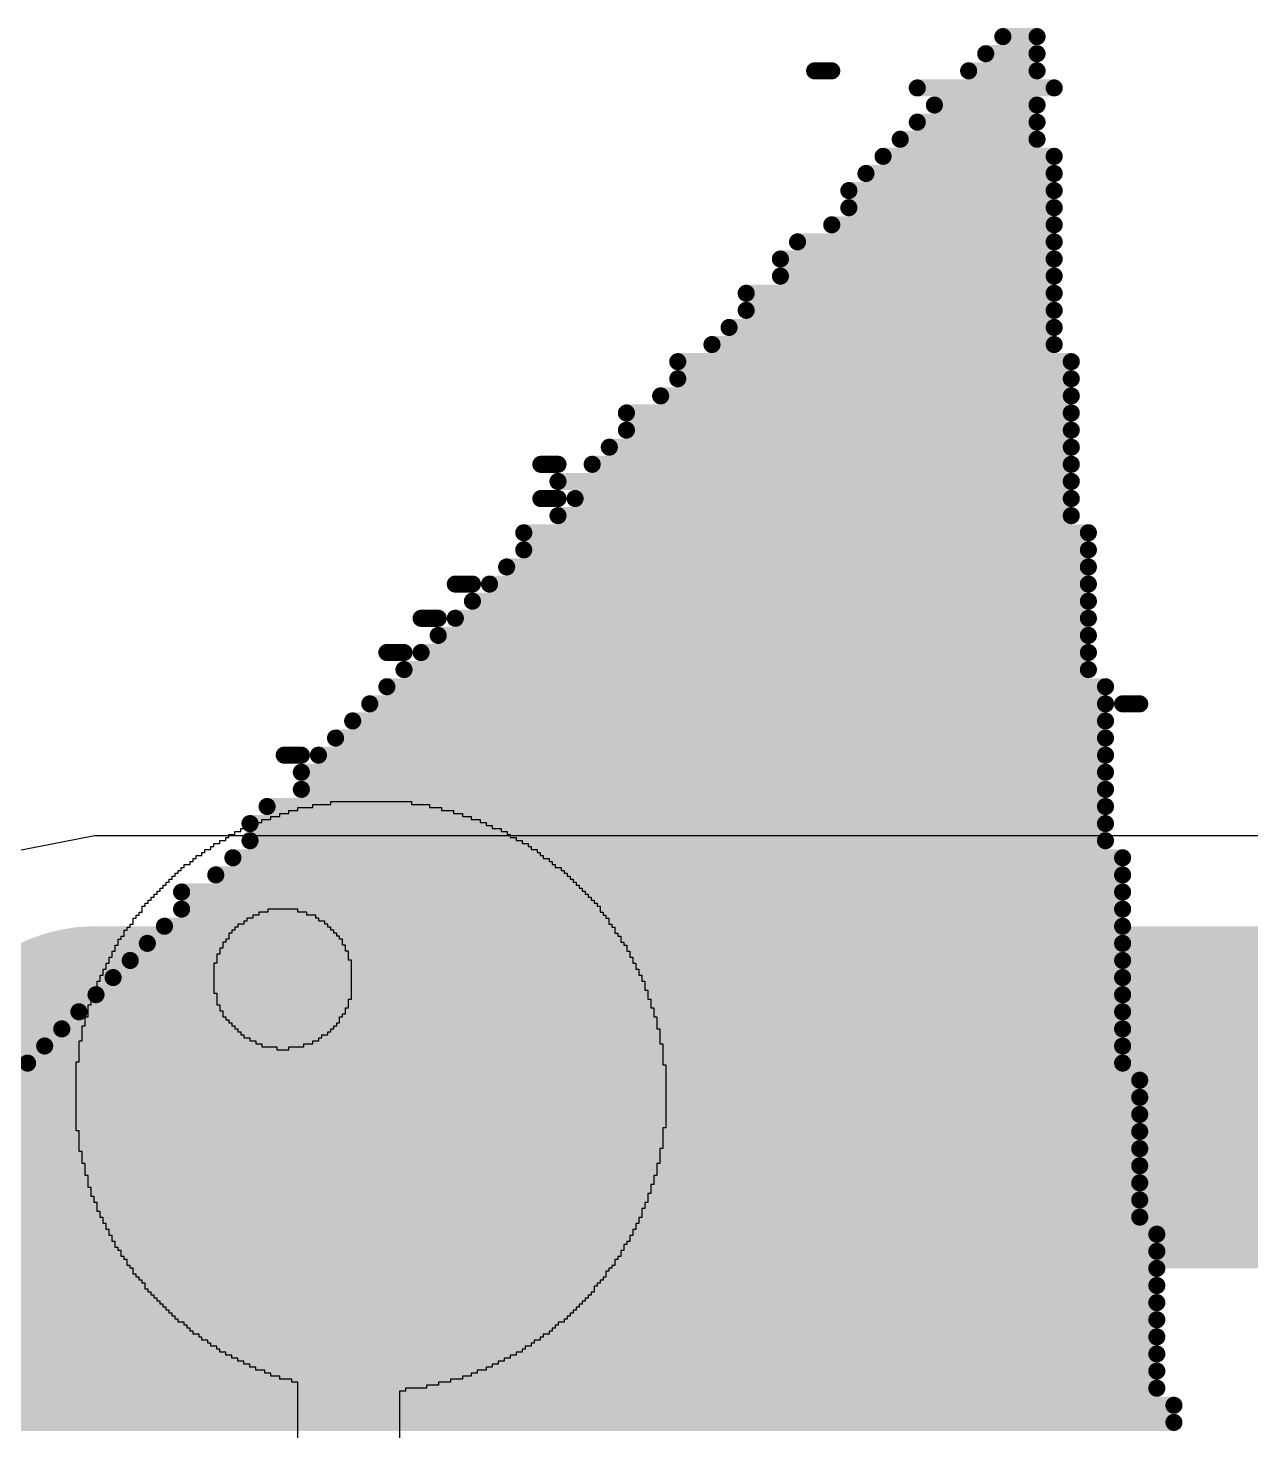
# Model space of a CAD drawing. Header units: inches. Extents: x -0.3 to 9.9, y -0.4 to 5.
# Drawn here: x 2.267 to 2.3385, y 1.5335 to 1.6155 of the extents above; entities that cross this region are included whole.
import ezdxf

# ---------------------------------------------------------------- set-up
doc = ezdxf.new("R2010")
doc.units = ezdxf.units.IN
doc.header["$MEASUREMENT"] = 0
for name, color, linetype in [('Bottom Layer', 5, 'Continuous'), ('Bottom Overlay', 54, 'Continuous'), ('Top Overlay', 2, 'Continuous')]:
    doc.layers.add(name, color=color, linetype=linetype)

msp = doc.modelspace()

# ---------------------------------------------------------------- linework, layer by layer
at = {"layer": 'Bottom Layer'}
for p, q in [((2.270911, 1.568294), (2.265058, 1.56713)), ((2.621, 1.568294), (2.270911, 1.568294))]:
    msp.add_line(p, q, dxfattribs=at)
at = {"layer": 'Bottom Layer', "const_width": 0.02}
for points in [[(1.799911, 1.082), (2.270911, 1.553)], [(2.270911, 1.553), (2.621, 1.553)]]:
    msp.add_lwpolyline(points, dxfattribs=at)
at = {"layer": 'Bottom Layer', "const_width": 0.01}
msp.add_lwpolyline([(2.265911, 1.553, 1), (2.275911, 1.553, 1)], format="xyb", close=True, dxfattribs=at)
msp.add_lwpolyline([(2.265911, 1.553, 1), (2.275911, 1.553, 1)], format="xyb", close=True, dxfattribs=at)
at = {"layer": 'Bottom Overlay', "const_width": 0.001}
for points in [[(2.324, 1.615), (2.326, 1.615)], [(2.323, 1.614), (2.326, 1.614)], [(2.313, 1.613), (2.314, 1.613)], [(2.322, 1.613), (2.326, 1.613)], [(2.319, 1.612), (2.327, 1.612)], [(2.32, 1.611), (2.326, 1.611)], [(2.319, 1.61), (2.326, 1.61)], [(2.318, 1.609), (2.326, 1.609)], [(2.317, 1.608), (2.327, 1.608)], [(2.316, 1.607), (2.327, 1.607)], [(2.315, 1.606), (2.327, 1.606)], [(2.315, 1.605), (2.327, 1.605)], [(2.314, 1.604), (2.327, 1.604)], [(2.312, 1.603), (2.327, 1.603)], [(2.311, 1.602), (2.327, 1.602)], [(2.311, 1.601), (2.327, 1.601)], [(2.309, 1.6), (2.327, 1.6)], [(2.309, 1.599), (2.327, 1.599)], [(2.308, 1.598), (2.327, 1.598)], [(2.307, 1.597), (2.327, 1.597)], [(2.305, 1.596), (2.328, 1.596)], [(2.305, 1.595), (2.328, 1.595)], [(2.304, 1.594), (2.328, 1.594)], [(2.302, 1.593), (2.328, 1.593)], [(2.302, 1.592), (2.328, 1.592)], [(2.301, 1.591), (2.328, 1.591)], [(2.297, 1.59), (2.298, 1.59)], [(2.3, 1.59), (2.328, 1.59)], [(2.298, 1.589), (2.328, 1.589)], [(2.297, 1.588), (2.298, 1.588)], [(2.299, 1.588), (2.328, 1.588)], [(2.298, 1.587), (2.328, 1.587)], [(2.296, 1.586), (2.329, 1.586)], [(2.296, 1.585), (2.329, 1.585)], [(2.295, 1.584), (2.329, 1.584)], [(2.292, 1.583), (2.293, 1.583)], [(2.294, 1.583), (2.329, 1.583)], [(2.293, 1.582), (2.329, 1.582)], [(2.29, 1.581), (2.291, 1.581)], [(2.292, 1.581), (2.329, 1.581)], [(2.291, 1.58), (2.329, 1.58)], [(2.288, 1.579), (2.289, 1.579)], [(2.29, 1.579), (2.329, 1.579)], [(2.289, 1.578), (2.329, 1.578)], [(2.288, 1.577), (2.33, 1.577)], [(2.287, 1.576), (2.33, 1.576)], [(2.331, 1.576), (2.332, 1.576)], [(2.286, 1.575), (2.33, 1.575)], [(2.285, 1.574), (2.33, 1.574)], [(2.282, 1.573), (2.283, 1.573)], [(2.284, 1.573), (2.33, 1.573)], [(2.283, 1.572), (2.33, 1.572)], [(2.283, 1.571), (2.33, 1.571)], [(2.281, 1.57), (2.33, 1.57)], [(2.28, 1.569), (2.33, 1.569)], [(2.28, 1.568), (2.33, 1.568)], [(2.279, 1.567), (2.331, 1.567)], [(2.278, 1.566), (2.331, 1.566)], [(2.276, 1.565), (2.331, 1.565)], [(2.276, 1.564), (2.331, 1.564)], [(2.275, 1.563), (2.331, 1.563)], [(2.274, 1.562), (2.331, 1.562)], [(2.273, 1.561), (2.331, 1.561)], [(2.272, 1.56), (2.331, 1.56)], [(2.271, 1.559), (2.331, 1.559)], [(2.27, 1.558), (2.331, 1.558)], [(2.269, 1.557), (2.331, 1.557)], [(2.268, 1.556), (2.331, 1.556)], [(2.267, 1.555), (2.331, 1.555)], [(2.265, 1.554), (2.332, 1.554)], [(2.266, 1.553), (2.332, 1.553)], [(2.264, 1.552), (2.332, 1.552)], [(2.264, 1.551), (2.332, 1.551)], [(2.263, 1.55), (2.332, 1.55)], [(2.262, 1.549), (2.332, 1.549)], [(2.261, 1.548), (2.332, 1.548)], [(2.26, 1.547), (2.332, 1.547)], [(2.259, 1.546), (2.332, 1.546)], [(2.258, 1.545), (2.333, 1.545)], [(2.257, 1.544), (2.333, 1.544)], [(2.256, 1.543), (2.333, 1.543)], [(2.255, 1.542), (2.333, 1.542)], [(2.253, 1.541), (2.333, 1.541)], [(2.251, 1.54), (2.333, 1.54)], [(2.252, 1.539), (2.333, 1.539)], [(2.251, 1.538), (2.333, 1.538)], [(2.251, 1.537), (2.333, 1.537)], [(2.25, 1.536), (2.333, 1.536)], [(2.248, 1.535), (2.334, 1.535)], [(2.247, 1.534), (2.334, 1.534)]]:
    msp.add_lwpolyline(points, dxfattribs=at)
at = {"layer": 'Bottom Overlay', "const_width": 0.0005}
for points in [[(2.32375, 1.615, 1), (2.32425, 1.615, 1)], [(2.32575, 1.615, 1), (2.32625, 1.615, 1)], [(2.32275, 1.614, 1), (2.32325, 1.614, 1)], [(2.32575, 1.614, 1), (2.32625, 1.614, 1)], [(2.31275, 1.613, 1), (2.31325, 1.613, 1)], [(2.31375, 1.613, 1), (2.31425, 1.613, 1)], [(2.32175, 1.613, 1), (2.32225, 1.613, 1)], [(2.32575, 1.613, 1), (2.32625, 1.613, 1)], [(2.31875, 1.612, 1), (2.31925, 1.612, 1)], [(2.32675, 1.612, 1), (2.32725, 1.612, 1)], [(2.31975, 1.611, 1), (2.32025, 1.611, 1)], [(2.32575, 1.611, 1), (2.32625, 1.611, 1)], [(2.31875, 1.61, 1), (2.31925, 1.61, 1)], [(2.32575, 1.61, 1), (2.32625, 1.61, 1)], [(2.31775, 1.609, 1), (2.31825, 1.609, 1)], [(2.32575, 1.609, 1), (2.32625, 1.609, 1)], [(2.31675, 1.608, 1), (2.31725, 1.608, 1)], [(2.32675, 1.608, 1), (2.32725, 1.608, 1)], [(2.31575, 1.607, 1), (2.31625, 1.607, 1)], [(2.32675, 1.607, 1), (2.32725, 1.607, 1)], [(2.31475, 1.606, 1), (2.31525, 1.606, 1)], [(2.32675, 1.606, 1), (2.32725, 1.606, 1)], [(2.31475, 1.605, 1), (2.31525, 1.605, 1)], [(2.32675, 1.605, 1), (2.32725, 1.605, 1)], [(2.31375, 1.604, 1), (2.31425, 1.604, 1)], [(2.32675, 1.604, 1), (2.32725, 1.604, 1)], [(2.31175, 1.603, 1), (2.31225, 1.603, 1)], [(2.32675, 1.603, 1), (2.32725, 1.603, 1)], [(2.31075, 1.602, 1), (2.31125, 1.602, 1)], [(2.32675, 1.602, 1), (2.32725, 1.602, 1)], [(2.31075, 1.601, 1), (2.31125, 1.601, 1)], [(2.32675, 1.601, 1), (2.32725, 1.601, 1)], [(2.30875, 1.6, 1), (2.30925, 1.6, 1)], [(2.32675, 1.6, 1), (2.32725, 1.6, 1)], [(2.30875, 1.599, 1), (2.30925, 1.599, 1)], [(2.32675, 1.599, 1), (2.32725, 1.599, 1)], [(2.30775, 1.598, 1), (2.30825, 1.598, 1)], [(2.32675, 1.598, 1), (2.32725, 1.598, 1)], [(2.30675, 1.597, 1), (2.30725, 1.597, 1)], [(2.32675, 1.597, 1), (2.32725, 1.597, 1)], [(2.30475, 1.596, 1), (2.30525, 1.596, 1)], [(2.32775, 1.596, 1), (2.32825, 1.596, 1)], [(2.30475, 1.595, 1), (2.30525, 1.595, 1)], [(2.32775, 1.595, 1), (2.32825, 1.595, 1)], [(2.30375, 1.594, 1), (2.30425, 1.594, 1)], [(2.32775, 1.594, 1), (2.32825, 1.594, 1)], [(2.30175, 1.593, 1), (2.30225, 1.593, 1)], [(2.32775, 1.593, 1), (2.32825, 1.593, 1)], [(2.30175, 1.592, 1), (2.30225, 1.592, 1)], [(2.32775, 1.592, 1), (2.32825, 1.592, 1)], [(2.30075, 1.591, 1), (2.30125, 1.591, 1)], [(2.32775, 1.591, 1), (2.32825, 1.591, 1)], [(2.29675, 1.59, 1), (2.29725, 1.59, 1)], [(2.29775, 1.59, 1), (2.29825, 1.59, 1)], [(2.29975, 1.59, 1), (2.30025, 1.59, 1)], [(2.32775, 1.59, 1), (2.32825, 1.59, 1)], [(2.29775, 1.589, 1), (2.29825, 1.589, 1)], [(2.32775, 1.589, 1), (2.32825, 1.589, 1)], [(2.29675, 1.588, 1), (2.29725, 1.588, 1)], [(2.29775, 1.588, 1), (2.29825, 1.588, 1)], [(2.29875, 1.588, 1), (2.29925, 1.588, 1)], [(2.32775, 1.588, 1), (2.32825, 1.588, 1)], [(2.29775, 1.587, 1), (2.29825, 1.587, 1)], [(2.32775, 1.587, 1), (2.32825, 1.587, 1)], [(2.29575, 1.586, 1), (2.29625, 1.586, 1)], [(2.32875, 1.586, 1), (2.32925, 1.586, 1)], [(2.29575, 1.585, 1), (2.29625, 1.585, 1)], [(2.32875, 1.585, 1), (2.32925, 1.585, 1)], [(2.29475, 1.584, 1), (2.29525, 1.584, 1)], [(2.32875, 1.584, 1), (2.32925, 1.584, 1)], [(2.29175, 1.583, 1), (2.29225, 1.583, 1)], [(2.29275, 1.583, 1), (2.29325, 1.583, 1)], [(2.29375, 1.583, 1), (2.29425, 1.583, 1)], [(2.32875, 1.583, 1), (2.32925, 1.583, 1)], [(2.29275, 1.582, 1), (2.29325, 1.582, 1)], [(2.32875, 1.582, 1), (2.32925, 1.582, 1)], [(2.28975, 1.581, 1), (2.29025, 1.581, 1)], [(2.29075, 1.581, 1), (2.29125, 1.581, 1)], [(2.29175, 1.581, 1), (2.29225, 1.581, 1)], [(2.32875, 1.581, 1), (2.32925, 1.581, 1)], [(2.29075, 1.58, 1), (2.29125, 1.58, 1)], [(2.32875, 1.58, 1), (2.32925, 1.58, 1)], [(2.28775, 1.579, 1), (2.28825, 1.579, 1)], [(2.28875, 1.579, 1), (2.28925, 1.579, 1)], [(2.28975, 1.579, 1), (2.29025, 1.579, 1)], [(2.32875, 1.579, 1), (2.32925, 1.579, 1)], [(2.28875, 1.578, 1), (2.28925, 1.578, 1)], [(2.32875, 1.578, 1), (2.32925, 1.578, 1)], [(2.28775, 1.577, 1), (2.28825, 1.577, 1)], [(2.32975, 1.577, 1), (2.33025, 1.577, 1)], [(2.28675, 1.576, 1), (2.28725, 1.576, 1)], [(2.32975, 1.576, 1), (2.33025, 1.576, 1)], [(2.33075, 1.576, 1), (2.33125, 1.576, 1)], [(2.33175, 1.576, 1), (2.33225, 1.576, 1)], [(2.28575, 1.575, 1), (2.28625, 1.575, 1)], [(2.32975, 1.575, 1), (2.33025, 1.575, 1)], [(2.28475, 1.574, 1), (2.28525, 1.574, 1)], [(2.32975, 1.574, 1), (2.33025, 1.574, 1)], [(2.28175, 1.573, 1), (2.28225, 1.573, 1)], [(2.28275, 1.573, 1), (2.28325, 1.573, 1)], [(2.28375, 1.573, 1), (2.28425, 1.573, 1)], [(2.32975, 1.573, 1), (2.33025, 1.573, 1)], [(2.28275, 1.572, 1), (2.28325, 1.572, 1)], [(2.32975, 1.572, 1), (2.33025, 1.572, 1)], [(2.28275, 1.571, 1), (2.28325, 1.571, 1)], [(2.32975, 1.571, 1), (2.33025, 1.571, 1)], [(2.28075, 1.57, 1), (2.28125, 1.57, 1)], [(2.32975, 1.57, 1), (2.33025, 1.57, 1)], [(2.27975, 1.569, 1), (2.28025, 1.569, 1)], [(2.32975, 1.569, 1), (2.33025, 1.569, 1)], [(2.27975, 1.568, 1), (2.28025, 1.568, 1)], [(2.32975, 1.568, 1), (2.33025, 1.568, 1)], [(2.27875, 1.567, 1), (2.27925, 1.567, 1)], [(2.33075, 1.567, 1), (2.33125, 1.567, 1)], [(2.27775, 1.566, 1), (2.27825, 1.566, 1)], [(2.33075, 1.566, 1), (2.33125, 1.566, 1)], [(2.27575, 1.565, 1), (2.27625, 1.565, 1)], [(2.33075, 1.565, 1), (2.33125, 1.565, 1)], [(2.27575, 1.564, 1), (2.27625, 1.564, 1)], [(2.33075, 1.564, 1), (2.33125, 1.564, 1)], [(2.27475, 1.563, 1), (2.27525, 1.563, 1)], [(2.33075, 1.563, 1), (2.33125, 1.563, 1)], [(2.27375, 1.562, 1), (2.27425, 1.562, 1)], [(2.33075, 1.562, 1), (2.33125, 1.562, 1)], [(2.27275, 1.561, 1), (2.27325, 1.561, 1)], [(2.33075, 1.561, 1), (2.33125, 1.561, 1)], [(2.27175, 1.56, 1), (2.27225, 1.56, 1)], [(2.33075, 1.56, 1), (2.33125, 1.56, 1)], [(2.27075, 1.559, 1), (2.27125, 1.559, 1)], [(2.33075, 1.559, 1), (2.33125, 1.559, 1)], [(2.26975, 1.558, 1), (2.27025, 1.558, 1)], [(2.33075, 1.558, 1), (2.33125, 1.558, 1)], [(2.26875, 1.557, 1), (2.26925, 1.557, 1)], [(2.33075, 1.557, 1), (2.33125, 1.557, 1)], [(2.26775, 1.556, 1), (2.26825, 1.556, 1)], [(2.33075, 1.556, 1), (2.33125, 1.556, 1)], [(2.26675, 1.555, 1), (2.26725, 1.555, 1)], [(2.33075, 1.555, 1), (2.33125, 1.555, 1)], [(2.33175, 1.554, 1), (2.33225, 1.554, 1)], [(2.33175, 1.553, 1), (2.33225, 1.553, 1)], [(2.33175, 1.552, 1), (2.33225, 1.552, 1)], [(2.33175, 1.551, 1), (2.33225, 1.551, 1)], [(2.33175, 1.55, 1), (2.33225, 1.55, 1)], [(2.33175, 1.549, 1), (2.33225, 1.549, 1)], [(2.33175, 1.548, 1), (2.33225, 1.548, 1)], [(2.33175, 1.547, 1), (2.33225, 1.547, 1)], [(2.33175, 1.546, 1), (2.33225, 1.546, 1)], [(2.33275, 1.545, 1), (2.33325, 1.545, 1)], [(2.33275, 1.544, 1), (2.33325, 1.544, 1)], [(2.33275, 1.543, 1), (2.33325, 1.543, 1)], [(2.33275, 1.542, 1), (2.33325, 1.542, 1)], [(2.33275, 1.541, 1), (2.33325, 1.541, 1)], [(2.33275, 1.54, 1), (2.33325, 1.54, 1)], [(2.33275, 1.539, 1), (2.33325, 1.539, 1)], [(2.33275, 1.538, 1), (2.33325, 1.538, 1)], [(2.33275, 1.537, 1), (2.33325, 1.537, 1)], [(2.33275, 1.536, 1), (2.33325, 1.536, 1)], [(2.33375, 1.535, 1), (2.33425, 1.535, 1)], [(2.33375, 1.534, 1), (2.33425, 1.534, 1)]]:
    msp.add_lwpolyline(points, format="xyb", close=True, dxfattribs=at)
at = {"layer": 'Top Overlay'}
for p, q in [((2.281741, 1.569416), (2.281741, 1.569591)), ((2.281741, 1.569591), (2.282266, 1.569591)), ((2.282266, 1.569591), (2.282266, 1.569765)), ((2.282266, 1.569765), (2.282791, 1.569765)), ((2.282791, 1.569765), (2.282791, 1.56994)), ((2.282791, 1.56994), (2.283665, 1.56994)), ((2.283665, 1.56994), (2.283665, 1.570115)), ((2.283665, 1.570115), (2.284715, 1.570115)), ((2.284715, 1.570115), (2.284715, 1.57029)), ((2.284715, 1.57029), (2.289437, 1.57029)), ((2.289437, 1.57029), (2.289437, 1.570115)), ((2.289437, 1.570115), (2.290487, 1.570115)), ((2.290487, 1.570115), (2.290487, 1.56994)), ((2.290487, 1.56994), (2.291186, 1.56994)), ((2.291186, 1.56994), (2.291186, 1.569765)), ((2.291186, 1.569765), (2.291886, 1.569765)), ((2.291886, 1.569765), (2.291886, 1.569591)), ((2.291886, 1.569591), (2.29241, 1.569591)), ((2.29241, 1.569591), (2.29241, 1.569416)), ((2.279468, 1.568541), (2.279468, 1.568716)), ((2.279468, 1.568716), (2.279817, 1.568716)), ((2.279817, 1.568716), (2.279817, 1.568891)), ((2.279817, 1.568891), (2.280342, 1.568891)), ((2.280342, 1.568891), (2.280342, 1.569066)), ((2.280342, 1.569066), (2.280692, 1.569066)), ((2.280692, 1.569066), (2.280692, 1.569241)), ((2.280692, 1.569241), (2.281217, 1.569241)), ((2.281217, 1.569241), (2.281217, 1.569416)), ((2.281217, 1.569416), (2.281741, 1.569416)), ((2.29241, 1.569416), (2.292935, 1.569416)), ((2.292935, 1.569416), (2.292935, 1.569241)), ((2.292935, 1.569241), (2.29346, 1.569241)), ((2.29346, 1.569241), (2.29346, 1.569066)), ((2.29346, 1.569066), (2.29381, 1.569066)), ((2.29381, 1.569066), (2.29381, 1.568891)), ((2.29381, 1.568891), (2.29416, 1.568891)), ((2.29416, 1.568891), (2.29416, 1.568716)), ((2.29416, 1.568716), (2.294684, 1.568716)), ((2.294684, 1.568716), (2.294684, 1.568541)), ((2.277893, 1.567667), (2.277893, 1.567842)), ((2.277893, 1.567842), (2.278243, 1.567842)), ((2.278243, 1.567842), (2.278243, 1.568016)), ((2.278243, 1.568016), (2.278593, 1.568016)), ((2.278593, 1.568016), (2.278593, 1.568191)), ((2.278593, 1.568191), (2.278768, 1.568191)), ((2.278768, 1.568191), (2.278768, 1.568366)), ((2.278768, 1.568366), (2.279118, 1.568366)), ((2.279118, 1.568366), (2.279118, 1.568541)), ((2.279118, 1.568541), (2.279468, 1.568541)), ((2.294684, 1.568541), (2.295034, 1.568541)), ((2.295034, 1.568541), (2.295034, 1.568366)), ((2.295034, 1.568366), (2.295209, 1.568366)), ((2.295209, 1.568366), (2.295209, 1.568191)), ((2.295209, 1.568191), (2.295559, 1.568191)), ((2.295559, 1.568191), (2.295559, 1.568016)), ((2.295559, 1.568016), (2.295909, 1.568016)), ((2.295909, 1.568016), (2.295909, 1.567842)), ((2.295909, 1.567842), (2.296258, 1.567842)), ((2.296258, 1.567842), (2.296258, 1.567667)), ((2.276844, 1.566967), (2.276844, 1.567142)), ((2.276844, 1.567142), (2.277194, 1.567142)), ((2.277194, 1.567142), (2.277194, 1.567317)), ((2.277194, 1.567317), (2.277369, 1.567317)), ((2.277369, 1.567317), (2.277369, 1.567492)), ((2.277369, 1.567492), (2.277719, 1.567492)), ((2.277719, 1.567492), (2.277719, 1.567667)), ((2.277719, 1.567667), (2.277893, 1.567667)), ((2.296258, 1.567667), (2.296433, 1.567667)), ((2.296433, 1.567667), (2.296433, 1.567492)), ((2.296433, 1.567492), (2.296783, 1.567492)), ((2.296783, 1.567492), (2.296783, 1.567317)), ((2.296783, 1.567317), (2.296958, 1.567317)), ((2.296958, 1.567317), (2.296958, 1.567142)), ((2.296958, 1.567142), (2.297133, 1.567142)), ((2.297133, 1.567142), (2.297133, 1.566967)), ((2.275795, 1.566093), (2.275795, 1.566267)), ((2.275795, 1.566267), (2.27597, 1.566267)), ((2.27597, 1.566267), (2.27597, 1.566442)), ((2.27597, 1.566442), (2.276145, 1.566442)), ((2.276145, 1.566442), (2.276145, 1.566617)), ((2.276145, 1.566617), (2.276494, 1.566617)), ((2.276494, 1.566617), (2.276494, 1.566792)), ((2.276494, 1.566792), (2.276669, 1.566792)), ((2.276669, 1.566792), (2.276669, 1.566967)), ((2.276669, 1.566967), (2.276844, 1.566967)), ((2.297133, 1.566967), (2.297483, 1.566967)), ((2.297483, 1.566967), (2.297483, 1.566792)), ((2.297483, 1.566792), (2.297658, 1.566792)), ((2.297658, 1.566792), (2.297658, 1.566617)), ((2.297658, 1.566617), (2.297833, 1.566617)), ((2.297833, 1.566617), (2.297833, 1.566442)), ((2.297833, 1.566442), (2.298182, 1.566442)), ((2.298182, 1.566442), (2.298182, 1.566267)), ((2.298182, 1.566267), (2.298357, 1.566267)), ((2.298357, 1.566267), (2.298357, 1.566093)), ((2.27492, 1.565218), (2.27492, 1.565393)), ((2.27492, 1.565393), (2.275095, 1.565393)), ((2.275095, 1.565393), (2.275095, 1.565568)), ((2.275095, 1.565568), (2.27527, 1.565568)), ((2.27527, 1.565568), (2.27527, 1.565743)), ((2.27527, 1.565743), (2.275445, 1.565743)), ((2.275445, 1.565743), (2.275445, 1.565918)), ((2.275445, 1.565918), (2.27562, 1.565918)), ((2.27562, 1.565918), (2.27562, 1.566093)), ((2.27562, 1.566093), (2.275795, 1.566093)), ((2.298357, 1.566093), (2.298532, 1.566093)), ((2.298532, 1.566093), (2.298532, 1.565918)), ((2.298532, 1.565918), (2.298707, 1.565918)), ((2.298707, 1.565918), (2.298707, 1.565743)), ((2.298707, 1.565743), (2.298882, 1.565743)), ((2.298882, 1.565743), (2.298882, 1.565568)), ((2.298882, 1.565568), (2.299057, 1.565568)), ((2.299057, 1.565568), (2.299057, 1.565393)), ((2.299057, 1.565393), (2.299232, 1.565393)), ((2.299232, 1.565393), (2.299232, 1.565218)), ((2.274221, 1.564518), (2.274221, 1.564693)), ((2.274221, 1.564693), (2.274395, 1.564693)), ((2.274395, 1.564693), (2.274395, 1.564868)), ((2.274395, 1.564868), (2.27457, 1.564868)), ((2.27457, 1.564868), (2.27457, 1.565043)), ((2.27457, 1.565043), (2.274745, 1.565043)), ((2.274745, 1.565043), (2.274745, 1.565218)), ((2.274745, 1.565218), (2.27492, 1.565218)), ((2.299232, 1.565218), (2.299407, 1.565218)), ((2.299407, 1.565218), (2.299407, 1.565043)), ((2.299407, 1.565043), (2.299582, 1.565043)), ((2.299582, 1.565043), (2.299582, 1.564868)), ((2.299582, 1.564868), (2.299756, 1.564868)), ((2.299756, 1.564868), (2.299756, 1.564693)), ((2.299756, 1.564693), (2.299931, 1.564693)), ((2.299931, 1.564693), (2.299931, 1.564518)), ((2.273521, 1.563644), (2.273521, 1.563819)), ((2.273521, 1.563819), (2.273696, 1.563819)), ((2.273696, 1.563819), (2.273696, 1.564169)), ((2.273696, 1.564169), (2.273871, 1.564169)), ((2.273871, 1.564169), (2.273871, 1.564344)), ((2.273871, 1.564344), (2.274046, 1.564344)), ((2.274046, 1.564344), (2.274046, 1.564518)), ((2.274046, 1.564518), (2.274221, 1.564518)), ((2.281042, 1.563819), (2.280517, 1.563819)), ((2.280517, 1.563819), (2.280517, 1.563644)), ((2.282791, 1.563994), (2.281042, 1.563994)), ((2.281042, 1.563994), (2.281042, 1.563819)), ((2.282791, 1.563819), (2.282791, 1.563994)), ((2.283316, 1.563819), (2.282791, 1.563819)), ((2.283316, 1.563644), (2.283316, 1.563819)), ((2.299931, 1.564518), (2.300106, 1.564518)), ((2.300106, 1.564518), (2.300106, 1.564344)), ((2.300106, 1.564344), (2.300281, 1.564344)), ((2.300281, 1.564344), (2.300281, 1.564169)), ((2.300281, 1.564169), (2.300456, 1.564169)), ((2.300456, 1.564169), (2.300456, 1.563819)), ((2.300456, 1.563819), (2.300631, 1.563819)), ((2.300631, 1.563819), (2.300631, 1.563644)), ((2.272821, 1.562769), (2.272821, 1.562944)), ((2.272821, 1.562944), (2.272996, 1.562944)), ((2.272996, 1.562944), (2.272996, 1.563119)), ((2.272996, 1.563119), (2.273171, 1.563119)), ((2.273171, 1.563119), (2.273171, 1.563469)), ((2.273171, 1.563469), (2.273346, 1.563469)), ((2.273346, 1.563469), (2.273346, 1.563644)), ((2.273346, 1.563644), (2.273521, 1.563644)), ((2.279293, 1.562944), (2.279118, 1.562944)), ((2.279118, 1.562944), (2.279118, 1.562769)), ((2.279643, 1.563119), (2.279293, 1.563119)), ((2.279293, 1.563119), (2.279293, 1.562944)), ((2.279817, 1.563294), (2.279643, 1.563294)), ((2.279643, 1.563294), (2.279643, 1.563119)), ((2.280167, 1.563469), (2.279817, 1.563469)), ((2.279817, 1.563469), (2.279817, 1.563294)), ((2.280517, 1.563644), (2.280167, 1.563644)), ((2.280167, 1.563644), (2.280167, 1.563469)), ((2.28384, 1.563644), (2.283316, 1.563644)), ((2.28384, 1.563469), (2.28384, 1.563644)), ((2.284015, 1.563469), (2.28384, 1.563469)), ((2.284015, 1.563294), (2.284015, 1.563469)), ((2.284365, 1.563294), (2.284015, 1.563294)), ((2.284365, 1.563119), (2.284365, 1.563294)), ((2.28454, 1.563119), (2.284365, 1.563119)), ((2.28454, 1.562944), (2.28454, 1.563119)), ((2.284715, 1.562944), (2.28454, 1.562944)), ((2.284715, 1.562769), (2.284715, 1.562944)), ((2.300631, 1.563644), (2.300806, 1.563644)), ((2.300806, 1.563644), (2.300806, 1.563469)), ((2.300806, 1.563469), (2.300981, 1.563469)), ((2.300981, 1.563469), (2.300981, 1.563119)), ((2.300981, 1.563119), (2.301156, 1.563119)), ((2.301156, 1.563119), (2.301156, 1.562944)), ((2.301156, 1.562944), (2.301331, 1.562944)), ((2.301331, 1.562944), (2.301331, 1.562595)), ((2.272297, 1.561895), (2.272297, 1.562245)), ((2.272297, 1.562245), (2.272471, 1.562245)), ((2.272471, 1.562245), (2.272471, 1.56242)), ((2.272471, 1.56242), (2.272646, 1.56242)), ((2.272646, 1.56242), (2.272646, 1.562769)), ((2.272646, 1.562769), (2.272821, 1.562769)), ((2.278768, 1.562245), (2.278593, 1.562245)), ((2.278593, 1.562245), (2.278593, 1.56207)), ((2.278943, 1.562595), (2.278768, 1.562595)), ((2.278768, 1.562595), (2.278768, 1.562245)), ((2.279118, 1.562769), (2.278943, 1.562769)), ((2.278943, 1.562769), (2.278943, 1.562595)), ((2.28489, 1.562769), (2.284715, 1.562769)), ((2.28489, 1.562595), (2.28489, 1.562769)), ((2.285065, 1.562595), (2.28489, 1.562595)), ((2.285065, 1.56242), (2.285065, 1.562595)), ((2.285239, 1.56242), (2.285065, 1.56242)), ((2.285239, 1.562245), (2.285239, 1.56242)), ((2.285414, 1.562245), (2.285239, 1.562245)), ((2.285414, 1.561895), (2.285414, 1.562245)), ((2.301331, 1.562595), (2.301506, 1.562595)), ((2.301506, 1.562595), (2.301506, 1.56242)), ((2.301506, 1.56242), (2.30168, 1.56242)), ((2.30168, 1.56242), (2.30168, 1.56207)), ((2.271947, 1.561195), (2.271947, 1.561545)), ((2.271947, 1.561545), (2.272122, 1.561545)), ((2.272122, 1.561545), (2.272122, 1.561895)), ((2.272122, 1.561895), (2.272297, 1.561895)), ((2.278243, 1.56137), (2.278068, 1.56137)), ((2.278068, 1.56137), (2.278068, 1.560845)), ((2.278418, 1.56172), (2.278243, 1.56172)), ((2.278243, 1.56172), (2.278243, 1.56137)), ((2.278593, 1.56207), (2.278418, 1.56207)), ((2.278418, 1.56207), (2.278418, 1.56172)), ((2.285589, 1.561895), (2.285414, 1.561895)), ((2.285589, 1.561545), (2.285589, 1.561895)), ((2.285764, 1.561545), (2.285589, 1.561545)), ((2.285764, 1.56102), (2.285764, 1.561545)), ((2.30168, 1.56207), (2.301855, 1.56207)), ((2.301855, 1.56207), (2.301855, 1.561895)), ((2.301855, 1.561895), (2.30203, 1.561895)), ((2.30203, 1.561895), (2.30203, 1.561545)), ((2.30203, 1.561545), (2.302205, 1.561545)), ((2.302205, 1.561545), (2.302205, 1.561195)), ((2.271422, 1.560146), (2.271422, 1.560496)), ((2.271422, 1.560496), (2.271597, 1.560496)), ((2.271597, 1.560496), (2.271597, 1.560845)), ((2.271597, 1.560845), (2.271772, 1.560845)), ((2.271772, 1.560845), (2.271772, 1.561195)), ((2.271772, 1.561195), (2.271947, 1.561195)), ((2.278068, 1.560845), (2.277893, 1.560845)), ((2.277893, 1.560845), (2.277893, 1.559096)), ((2.285939, 1.56102), (2.285764, 1.56102)), ((2.285939, 1.560845), (2.285939, 1.56102)), ((2.285939, 1.558747), (2.285939, 1.560845)), ((2.302205, 1.561195), (2.30238, 1.561195)), ((2.30238, 1.561195), (2.30238, 1.560845)), ((2.30238, 1.560845), (2.302555, 1.560845)), ((2.302555, 1.560845), (2.302555, 1.560496)), ((2.302555, 1.560496), (2.30273, 1.560496)), ((2.30273, 1.560496), (2.30273, 1.560146)), ((2.271072, 1.559271), (2.271072, 1.559796)), ((2.271072, 1.559796), (2.271247, 1.559796)), ((2.271247, 1.559796), (2.271247, 1.560146)), ((2.271247, 1.560146), (2.271422, 1.560146)), ((2.30273, 1.560146), (2.302905, 1.560146)), ((2.302905, 1.560146), (2.302905, 1.559796)), ((2.302905, 1.559796), (2.30308, 1.559796)), ((2.30308, 1.559796), (2.30308, 1.559271)), ((2.270722, 1.558397), (2.270722, 1.558922)), ((2.270722, 1.558922), (2.270897, 1.558922)), ((2.270897, 1.558922), (2.270897, 1.559271)), ((2.270897, 1.559271), (2.271072, 1.559271)), ((2.277893, 1.559096), (2.278068, 1.559096)), ((2.278068, 1.559096), (2.278068, 1.558397)), ((2.30308, 1.559271), (2.303255, 1.559271)), ((2.303255, 1.559271), (2.303255, 1.558747)), ((2.270548, 1.557697), (2.270548, 1.558397)), ((2.270548, 1.558397), (2.270722, 1.558397)), ((2.278068, 1.558397), (2.278243, 1.558397)), ((2.278243, 1.558397), (2.278243, 1.558047)), ((2.278243, 1.558047), (2.278418, 1.558047)), ((2.278418, 1.558047), (2.278418, 1.557697)), ((2.285589, 1.557872), (2.285589, 1.558222)), ((2.285589, 1.558222), (2.285764, 1.558222)), ((2.285764, 1.558222), (2.285764, 1.558747)), ((2.285764, 1.558747), (2.285939, 1.558747)), ((2.303255, 1.558747), (2.30343, 1.558747)), ((2.30343, 1.558747), (2.30343, 1.558222)), ((2.30343, 1.558222), (2.303604, 1.558222)), ((2.303604, 1.558222), (2.303604, 1.557697)), ((2.270373, 1.557172), (2.270373, 1.557697)), ((2.270373, 1.557697), (2.270548, 1.557697)), ((2.278418, 1.557697), (2.278593, 1.557697)), ((2.278593, 1.557697), (2.278593, 1.557522)), ((2.278593, 1.557522), (2.278768, 1.557522)), ((2.278768, 1.557522), (2.278768, 1.557347)), ((2.278768, 1.557347), (2.278943, 1.557347)), ((2.278943, 1.557347), (2.278943, 1.557172)), ((2.285065, 1.557172), (2.285065, 1.557347)), ((2.285065, 1.557347), (2.285239, 1.557347)), ((2.285239, 1.557347), (2.285239, 1.557697)), ((2.285239, 1.557697), (2.285414, 1.557697)), ((2.285414, 1.557697), (2.285414, 1.557872)), ((2.285414, 1.557872), (2.285589, 1.557872)), ((2.303604, 1.557697), (2.303779, 1.557697)), ((2.303779, 1.557697), (2.303779, 1.556998)), ((2.270198, 1.556298), (2.270198, 1.557172)), ((2.270198, 1.557172), (2.270373, 1.557172)), ((2.278943, 1.557172), (2.279118, 1.557172)), ((2.279118, 1.557172), (2.279118, 1.556998)), ((2.279118, 1.556998), (2.279293, 1.556998)), ((2.279293, 1.556998), (2.279293, 1.556823)), ((2.279293, 1.556823), (2.279468, 1.556823)), ((2.279468, 1.556823), (2.279468, 1.556648)), ((2.279468, 1.556648), (2.279643, 1.556648)), ((2.279643, 1.556648), (2.279643, 1.556473)), ((2.279643, 1.556473), (2.279992, 1.556473)), ((2.279992, 1.556473), (2.279992, 1.556298)), ((2.284015, 1.556298), (2.284015, 1.556473)), ((2.284015, 1.556473), (2.28419, 1.556473)), ((2.28419, 1.556473), (2.28419, 1.556648)), ((2.28419, 1.556648), (2.28454, 1.556648)), ((2.28454, 1.556648), (2.28454, 1.556823)), ((2.28454, 1.556823), (2.284715, 1.556823)), ((2.284715, 1.556823), (2.284715, 1.556998)), ((2.284715, 1.556998), (2.28489, 1.556998)), ((2.28489, 1.556998), (2.28489, 1.557172)), ((2.28489, 1.557172), (2.285065, 1.557172)), ((2.303779, 1.556998), (2.303954, 1.556998)), ((2.303954, 1.556998), (2.303954, 1.556123)), ((2.270023, 1.555074), (2.270023, 1.556298)), ((2.270023, 1.556298), (2.270198, 1.556298)), ((2.279992, 1.556298), (2.280342, 1.556298)), ((2.280342, 1.556298), (2.280342, 1.556123)), ((2.280342, 1.556123), (2.280692, 1.556123)), ((2.280692, 1.556123), (2.280692, 1.555948)), ((2.280692, 1.555948), (2.281566, 1.555948)), ((2.281566, 1.555948), (2.281566, 1.555773)), ((2.281566, 1.555773), (2.282266, 1.555773)), ((2.282266, 1.555773), (2.282266, 1.555948)), ((2.282266, 1.555948), (2.283141, 1.555948)), ((2.283141, 1.555948), (2.283141, 1.556123)), ((2.283141, 1.556123), (2.283665, 1.556123)), ((2.283665, 1.556123), (2.283665, 1.556298)), ((2.283665, 1.556298), (2.284015, 1.556298)), ((2.303954, 1.556123), (2.304129, 1.556123)), ((2.304129, 1.556123), (2.304129, 1.554899)), ((2.269848, 1.551051), (2.269848, 1.555074)), ((2.269848, 1.555074), (2.270023, 1.555074)), ((2.304129, 1.554899), (2.304304, 1.554899)), ((2.304304, 1.554899), (2.304304, 1.551226)), ((2.270023, 1.551051), (2.269848, 1.551051)), ((2.270023, 1.549826), (2.270023, 1.551051)), ((2.304304, 1.551226), (2.304129, 1.551226)), ((2.304129, 1.551226), (2.304129, 1.550001)), ((2.270198, 1.549826), (2.270023, 1.549826)), ((2.270198, 1.549127), (2.270198, 1.549826)), ((2.304129, 1.550001), (2.303954, 1.550001)), ((2.303954, 1.550001), (2.303954, 1.549127)), ((2.270373, 1.549127), (2.270198, 1.549127)), ((2.270373, 1.548427), (2.270373, 1.549127)), ((2.303954, 1.549127), (2.303779, 1.549127)), ((2.303779, 1.549127), (2.303779, 1.548427)), ((2.270548, 1.548427), (2.270373, 1.548427)), ((2.270548, 1.547728), (2.270548, 1.548427)), ((2.303779, 1.548427), (2.303604, 1.548427)), ((2.303604, 1.548427), (2.303604, 1.547902)), ((2.270722, 1.547728), (2.270548, 1.547728)), ((2.270722, 1.547203), (2.270722, 1.547728)), ((2.30343, 1.547378), (2.303255, 1.547378)), ((2.303255, 1.547378), (2.303255, 1.546853)), ((2.303604, 1.547902), (2.30343, 1.547902)), ((2.30343, 1.547902), (2.30343, 1.547378)), ((2.270897, 1.547203), (2.270722, 1.547203)), ((2.270897, 1.546853), (2.270897, 1.547203)), ((2.271072, 1.546853), (2.270897, 1.546853)), ((2.271072, 1.546328), (2.271072, 1.546853)), ((2.303255, 1.546853), (2.30308, 1.546853)), ((2.30308, 1.546853), (2.30308, 1.546503)), ((2.271247, 1.546328), (2.271072, 1.546328)), ((2.271247, 1.545979), (2.271247, 1.546328)), ((2.271422, 1.545979), (2.271247, 1.545979)), ((2.271422, 1.545629), (2.271422, 1.545979)), ((2.302905, 1.545979), (2.30273, 1.545979)), ((2.30273, 1.545979), (2.30273, 1.545629)), ((2.30308, 1.546503), (2.302905, 1.546503)), ((2.302905, 1.546503), (2.302905, 1.545979)), ((2.271597, 1.545629), (2.271422, 1.545629)), ((2.271597, 1.545279), (2.271597, 1.545629)), ((2.271772, 1.545279), (2.271597, 1.545279)), ((2.271772, 1.544929), (2.271772, 1.545279)), ((2.271947, 1.544929), (2.271772, 1.544929)), ((2.271947, 1.544579), (2.271947, 1.544929)), ((2.30238, 1.544929), (2.302205, 1.544929)), ((2.302205, 1.544929), (2.302205, 1.544579)), ((2.302555, 1.545279), (2.30238, 1.545279)), ((2.30238, 1.545279), (2.30238, 1.544929)), ((2.30273, 1.545629), (2.302555, 1.545629)), ((2.302555, 1.545629), (2.302555, 1.545279)), ((2.272122, 1.544579), (2.271947, 1.544579)), ((2.272122, 1.544229), (2.272122, 1.544579)), ((2.272297, 1.544229), (2.272122, 1.544229)), ((2.272297, 1.544055), (2.272297, 1.544229)), ((2.30203, 1.544404), (2.301855, 1.544404)), ((2.301855, 1.544404), (2.301855, 1.544055)), ((2.302205, 1.544579), (2.30203, 1.544579)), ((2.30203, 1.544579), (2.30203, 1.544404)), ((2.272471, 1.544055), (2.272297, 1.544055)), ((2.272471, 1.543705), (2.272471, 1.544055)), ((2.272646, 1.543705), (2.272471, 1.543705)), ((2.272646, 1.54353), (2.272646, 1.543705)), ((2.272821, 1.54353), (2.272646, 1.54353)), ((2.272821, 1.54318), (2.272821, 1.54353)), ((2.301506, 1.54353), (2.301331, 1.54353)), ((2.301331, 1.54353), (2.301331, 1.54318)), ((2.30168, 1.543705), (2.301506, 1.543705)), ((2.301506, 1.543705), (2.301506, 1.54353)), ((2.301855, 1.544055), (2.30168, 1.544055)), ((2.30168, 1.544055), (2.30168, 1.543705)), ((2.272996, 1.54318), (2.272821, 1.54318)), ((2.272996, 1.543005), (2.272996, 1.54318)), ((2.273171, 1.543005), (2.272996, 1.543005)), ((2.273171, 1.542655), (2.273171, 1.543005)), ((2.273346, 1.542655), (2.273171, 1.542655)), ((2.273346, 1.54248), (2.273346, 1.542655)), ((2.273521, 1.54248), (2.273346, 1.54248)), ((2.273521, 1.542306), (2.273521, 1.54248)), ((2.300806, 1.54248), (2.300631, 1.54248)), ((2.300631, 1.54248), (2.300631, 1.542306)), ((2.300981, 1.54283), (2.300806, 1.54283)), ((2.300806, 1.54283), (2.300806, 1.54248)), ((2.301156, 1.543005), (2.300981, 1.543005)), ((2.300981, 1.543005), (2.300981, 1.54283)), ((2.301331, 1.54318), (2.301156, 1.54318)), ((2.301156, 1.54318), (2.301156, 1.543005)), ((2.273696, 1.542306), (2.273521, 1.542306)), ((2.273696, 1.542131), (2.273696, 1.542306)), ((2.273871, 1.542131), (2.273696, 1.542131)), ((2.273871, 1.541781), (2.273871, 1.542131)), ((2.274046, 1.541781), (2.273871, 1.541781)), ((2.274046, 1.541606), (2.274046, 1.541781)), ((2.274221, 1.541606), (2.274046, 1.541606)), ((2.274221, 1.541431), (2.274221, 1.541606)), ((2.300106, 1.541606), (2.299931, 1.541606)), ((2.299931, 1.541606), (2.299931, 1.541431)), ((2.300281, 1.541956), (2.300106, 1.541956)), ((2.300106, 1.541956), (2.300106, 1.541606)), ((2.300456, 1.542131), (2.300281, 1.542131)), ((2.300281, 1.542131), (2.300281, 1.541956)), ((2.300631, 1.542306), (2.300456, 1.542306)), ((2.300456, 1.542306), (2.300456, 1.542131)), ((2.274395, 1.541431), (2.274221, 1.541431)), ((2.274395, 1.541256), (2.274395, 1.541431)), ((2.27457, 1.541256), (2.274395, 1.541256)), ((2.27457, 1.541081), (2.27457, 1.541256)), ((2.274745, 1.541081), (2.27457, 1.541081)), ((2.274745, 1.540906), (2.274745, 1.541081)), ((2.27492, 1.540906), (2.274745, 1.540906)), ((2.27492, 1.540731), (2.27492, 1.540906)), ((2.299407, 1.540906), (2.299232, 1.540906)), ((2.299232, 1.540906), (2.299232, 1.540731)), ((2.299582, 1.541081), (2.299407, 1.541081)), ((2.299407, 1.541081), (2.299407, 1.540906)), ((2.299756, 1.541256), (2.299582, 1.541256)), ((2.299582, 1.541256), (2.299582, 1.541081)), ((2.299931, 1.541431), (2.299756, 1.541431)), ((2.299756, 1.541431), (2.299756, 1.541256)), ((2.275095, 1.540731), (2.27492, 1.540731)), ((2.275095, 1.540557), (2.275095, 1.540731)), ((2.27527, 1.540557), (2.275095, 1.540557)), ((2.27527, 1.540382), (2.27527, 1.540557)), ((2.275445, 1.540382), (2.27527, 1.540382)), ((2.275445, 1.540207), (2.275445, 1.540382)), ((2.27562, 1.540207), (2.275445, 1.540207)), ((2.27562, 1.540032), (2.27562, 1.540207)), ((2.275795, 1.540032), (2.27562, 1.540032)), ((2.275795, 1.539857), (2.275795, 1.540032)), ((2.298532, 1.540032), (2.298357, 1.540032)), ((2.298357, 1.540032), (2.298357, 1.539857)), ((2.298707, 1.540207), (2.298532, 1.540207)), ((2.298532, 1.540207), (2.298532, 1.540032)), ((2.298882, 1.540382), (2.298707, 1.540382)), ((2.298707, 1.540382), (2.298707, 1.540207)), ((2.299057, 1.540557), (2.298882, 1.540557)), ((2.298882, 1.540557), (2.298882, 1.540382)), ((2.299232, 1.540731), (2.299057, 1.540731)), ((2.299057, 1.540731), (2.299057, 1.540557)), ((2.276145, 1.539857), (2.275795, 1.539857)), ((2.276145, 1.539682), (2.276145, 1.539857)), ((2.276319, 1.539682), (2.276145, 1.539682)), ((2.276319, 1.539507), (2.276319, 1.539682)), ((2.276494, 1.539507), (2.276319, 1.539507)), ((2.276494, 1.539332), (2.276494, 1.539507)), ((2.276669, 1.539332), (2.276494, 1.539332)), ((2.276669, 1.539157), (2.276669, 1.539332)), ((2.277019, 1.539157), (2.276669, 1.539157)), ((2.277019, 1.538982), (2.277019, 1.539157)), ((2.297483, 1.539157), (2.297133, 1.539157)), ((2.297133, 1.539157), (2.297133, 1.538982)), ((2.297658, 1.539332), (2.297483, 1.539332)), ((2.297483, 1.539332), (2.297483, 1.539157)), ((2.297833, 1.539507), (2.297658, 1.539507)), ((2.297658, 1.539507), (2.297658, 1.539332)), ((2.298008, 1.539682), (2.297833, 1.539682)), ((2.297833, 1.539682), (2.297833, 1.539507)), ((2.298357, 1.539857), (2.298008, 1.539857)), ((2.298008, 1.539857), (2.298008, 1.539682)), ((2.277194, 1.538982), (2.277019, 1.538982)), ((2.277194, 1.538808), (2.277194, 1.538982)), ((2.277544, 1.538808), (2.277194, 1.538808)), ((2.277544, 1.538633), (2.277544, 1.538808)), ((2.277719, 1.538633), (2.277544, 1.538633)), ((2.277719, 1.538458), (2.277719, 1.538633)), ((2.278068, 1.538458), (2.277719, 1.538458)), ((2.278068, 1.538283), (2.278068, 1.538458)), ((2.296433, 1.538458), (2.296083, 1.538458)), ((2.296083, 1.538458), (2.296083, 1.538283)), ((2.296608, 1.538633), (2.296433, 1.538633)), ((2.296433, 1.538633), (2.296433, 1.538458)), ((2.296958, 1.538808), (2.296608, 1.538808)), ((2.296608, 1.538808), (2.296608, 1.538633)), ((2.297133, 1.538982), (2.296958, 1.538982)), ((2.296958, 1.538982), (2.296958, 1.538808)), ((2.278243, 1.538283), (2.278068, 1.538283)), ((2.278243, 1.538108), (2.278243, 1.538283)), ((2.278593, 1.538108), (2.278243, 1.538108)), ((2.278593, 1.537933), (2.278593, 1.538108)), ((2.278943, 1.537933), (2.278593, 1.537933)), ((2.278943, 1.537758), (2.278943, 1.537933)), ((2.279293, 1.537758), (2.278943, 1.537758)), ((2.279293, 1.537583), (2.279293, 1.537758)), ((2.279643, 1.537583), (2.279293, 1.537583)), ((2.279643, 1.537408), (2.279643, 1.537583)), ((2.294859, 1.537583), (2.294509, 1.537583)), ((2.294509, 1.537583), (2.294509, 1.537408)), ((2.295209, 1.537758), (2.294859, 1.537758)), ((2.294859, 1.537758), (2.294859, 1.537583)), ((2.295559, 1.537933), (2.295209, 1.537933)), ((2.295209, 1.537933), (2.295209, 1.537758)), ((2.295909, 1.538108), (2.295559, 1.538108)), ((2.295559, 1.538108), (2.295559, 1.537933)), ((2.296083, 1.538283), (2.295909, 1.538283)), ((2.295909, 1.538283), (2.295909, 1.538108)), ((2.279992, 1.537408), (2.279643, 1.537408)), ((2.279992, 1.537233), (2.279992, 1.537408)), ((2.280342, 1.537233), (2.279992, 1.537233)), ((2.280342, 1.537059), (2.280342, 1.537233)), ((2.280867, 1.537059), (2.280342, 1.537059)), ((2.280867, 1.536884), (2.280867, 1.537059)), ((2.281217, 1.536884), (2.280867, 1.536884)), ((2.281217, 1.536709), (2.281217, 1.536884)), ((2.281741, 1.536709), (2.281217, 1.536709)), ((2.281741, 1.536534), (2.281741, 1.536709)), ((2.292935, 1.536709), (2.29241, 1.536709)), ((2.29241, 1.536709), (2.29241, 1.536534)), ((2.293285, 1.536884), (2.292935, 1.536884)), ((2.292935, 1.536884), (2.292935, 1.536709)), ((2.29381, 1.537059), (2.293285, 1.537059)), ((2.293285, 1.537059), (2.293285, 1.536884)), ((2.29416, 1.537233), (2.29381, 1.537233)), ((2.29381, 1.537233), (2.29381, 1.537059)), ((2.294509, 1.537408), (2.29416, 1.537408)), ((2.29416, 1.537408), (2.29416, 1.537233)), ((2.282441, 1.536534), (2.281741, 1.536534)), ((2.282441, 1.536359), (2.282441, 1.536534)), ((2.282791, 1.536359), (2.282441, 1.536359)), ((2.282791, 1.432641), (2.282791, 1.536359)), ((2.290312, 1.536009), (2.289087, 1.536009)), ((2.289087, 1.536009), (2.289087, 1.535834)), ((2.291011, 1.536184), (2.290312, 1.536184)), ((2.290312, 1.536184), (2.290312, 1.536009)), ((2.291711, 1.536359), (2.291011, 1.536359)), ((2.291011, 1.536359), (2.291011, 1.536184)), ((2.29241, 1.536534), (2.291711, 1.536534)), ((2.291711, 1.536534), (2.291711, 1.536359)), ((2.289087, 1.535834), (2.288737, 1.535834)), ((2.288737, 1.535834), (2.288737, 1.445234))]:
    msp.add_line(p, q, dxfattribs=at)

doc.saveas('drawing.dxf')
